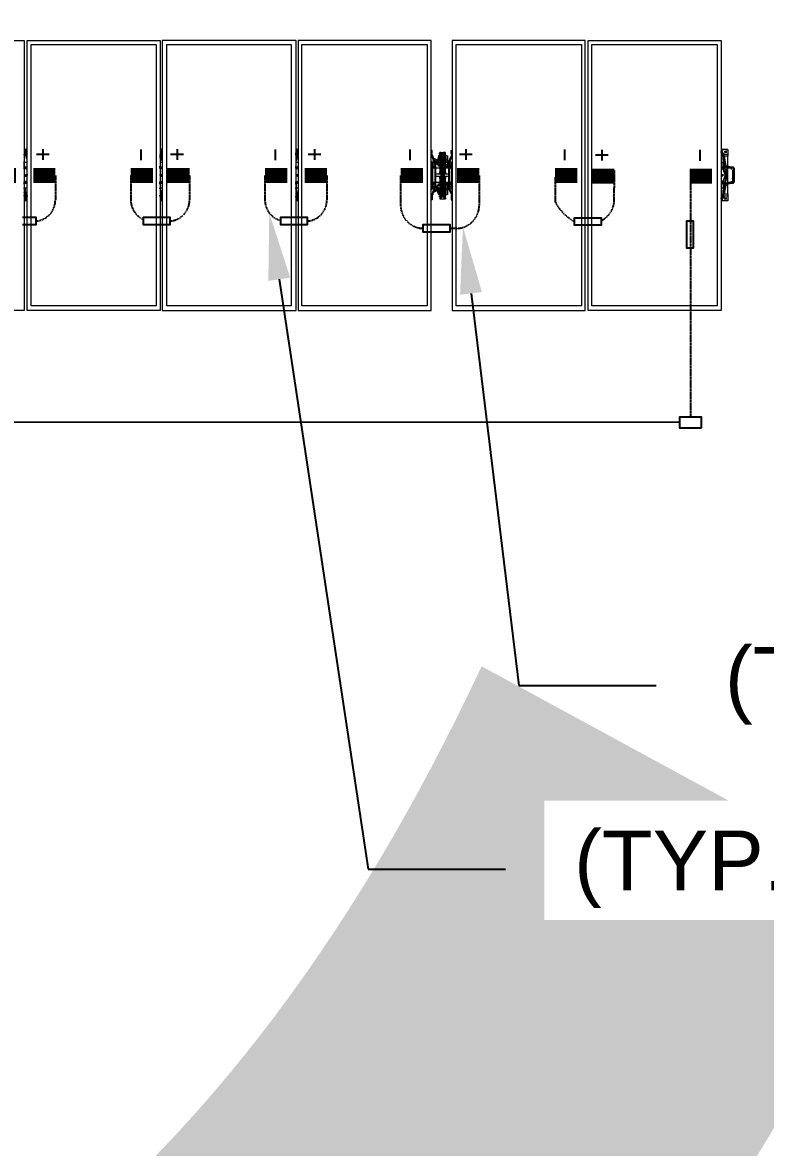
# Model space of a CAD drawing. Header units: feet. Extents: x -327 to 55127, y -2634 to 4121.
# Drawn here: x 2450.3 to 2699.6, y 2257.4 to 2634.7 of the extents above; entities that cross this region are included whole.
import ezdxf
from ezdxf import colors
from ezdxf.entities.mleader import LeaderData, LeaderLine
from ezdxf.enums import TextEntityAlignment as Align
from ezdxf.lldxf.tags import DXFTag
from ezdxf.math import Vec2, Vec3

# ---------------------------------------------------------------- set-up
doc = ezdxf.new("R2018")
doc.units = ezdxf.units.FT
doc.header["$MEASUREMENT"] = 0
doc.linetypes.add('HIDDEN', pattern=[0.375, 0.25, -0.125])
for name, color, linetype in [('E-DC HARNESS-NEG', 170, 'DC HARNESS CABLE'), ('E-HARN-COMP', 8, 'Continuous'), ('E-TRNK-CABL-NEG', 6, 'HIDDEN'), ('E-TRUNK-CABLE-POS', 6, 'HIDDEN'), ('G-ANNO-TEXT', 1, 'Continuous'), ('Polarity-Text', 7, 'Continuous')]:
    doc.layers.add(name, color=color, linetype=linetype)
doc.styles.add('NEI-A', font='arial.ttf')
doc.styles.get("Standard").update_dxf_attribs({"font": 'arial.ttf'})
tags = doc.linetypes.add('DC HARNESS CABLE', pattern='A,0.5,-0.2,["DH",Standard,S=0.1,R=0,X=-0.1,Y=-0.05],-0.2', length=0.9).pattern_tags.tags
tags[6] = DXFTag(74, 10)

# ---------------------------------------------------------------- blocks, each defined once
blk = doc.blocks.new('A$Cc93f9aa1')
at = {"lineweight": 5}
for points in [[(0.0233, 0.4666), (0.2533, 0.4666), (0.2533, 0), (0.0233, 0)], [(0.4883, 0.4666), (0.2583, 0.4666), (0.2583, 0), (0.4883, 0)], [(0.525, 0.4666), (0.525, 0), (0.755, 0), (0.755, 0.4666)], [(0.7583, 0), (0.99, 0), (0.99, 0.4666), (0.7583, 0.4666)], [(1.2233, 0), (0.9933, 0), (0.9933, 0.4666), (1.2233, 0.4666)], [(1.4583, 0), (1.2283, 0), (1.2283, 0.4666), (1.4583, 0.4666)], [(0.2467, 0.4583), (0.2467, 0.0067), (0.03, 0.0067), (0.03, 0.4583)], [(0.4816, 0.4583), (0.4816, 0.0067), (0.265, 0.0067), (0.265, 0.4583)], [(0.5316, 0.4583), (0.7483, 0.4583), (0.7483, 0.0067), (0.5316, 0.0067)], [(0.7666, 0.0067), (0.7666, 0.4583), (0.9816, 0.4583), (0.9816, 0.0067)], [(1, 0.0067), (1, 0.4583), (1.2166, 0.4583), (1.2166, 0.0067)], [(0.9916, 0.275), (0.9916, 0.2733)], [(0.5033, 0.2617), (0.5016, 0.2617)], [(0.51, 0.2617), (0.5083, 0.2617)], [(0.5116, 0.2667), (0.51, 0.2667), (0.51, 0.2583), (0.5116, 0.2583)], [(0.02, 0.2433), (0.0183, 0.2433), (0.0183, 0.245), (0.02, 0.245)], [(0.49, 0.235), (0.4883, 0.235)], [(0.4916, 0.2483), (0.49, 0.2467), (0.4916, 0.245), (0.4933, 0.2467)], [(0.4916, 0.2483), (0.49, 0.2483), (0.49, 0.2467), (0.49, 0.245), (0.4916, 0.245), (0.4933, 0.245), (0.4933, 0.2467), (0.4933, 0.2483)], [(0.4933, 0.2467), (0.4916, 0.2467)], [(0.4983, 0.2483), (0.4966, 0.25), (0.4983, 0.2483), (0.5, 0.2483)], [(0.5016, 0.2367), (0.5, 0.2367)], [(0.5033, 0.2183), (0.5033, 0.2467), (0.5016, 0.2467), (0.5016, 0.2183)], [(0.5066, 0.2467), (0.5066, 0.2183), (0.5083, 0.2183), (0.5083, 0.2467)], [(0.5116, 0.235), (0.51, 0.235), (0.51, 0.2383), (0.51, 0.2367), (0.5083, 0.2367), (0.51, 0.2367), (0.51, 0.235)], [(0.52, 0.245), (0.5216, 0.245), (0.5216, 0.2467), (0.5216, 0.2483), (0.52, 0.2483), (0.5183, 0.2483), (0.5183, 0.2467), (0.5183, 0.245)], [(0.52, 0.2483), (0.5183, 0.2467), (0.52, 0.245), (0.5216, 0.2467)], [(0.5216, 0.2467), (0.52, 0.2467)], [(0.5216, 0.2467), (0.52, 0.2467)], [(0.525, 0.245), (0.5233, 0.245)], [(0.525, 0.235), (0.5233, 0.235)], [(0.7566, 0.235), (0.7566, 0.2333), (0.7583, 0.2333), (0.7583, 0.2317), (0.7566, 0.2317), (0.755, 0.2317), (0.755, 0.2333)], [(0.99, 0.235), (0.9916, 0.235), (0.9916, 0.2333), (0.9933, 0.2333), (0.9933, 0.2317), (0.9916, 0.2317), (0.99, 0.2317), (0.99, 0.2333)], [(1.225, 0.235), (1.2266, 0.235), (1.2266, 0.2317), (1.2233, 0.2317), (1.2233, 0.2333), (1.225, 0.2333)], [(0.01, 0.22), (0.0117, 0.22), (0.0083, 0.22)], [(0.0133, 0.23), (0.015, 0.23), (0.0167, 0.22), (0.015, 0.22)], [(0.49, 0.23), (0.4883, 0.23)], [(0.4916, 0.22), (0.49, 0.2183), (0.4916, 0.2167), (0.4933, 0.2183)], [(0.4916, 0.22), (0.49, 0.22), (0.49, 0.2183), (0.49, 0.2167), (0.4916, 0.2167), (0.4933, 0.2167), (0.4933, 0.2183), (0.4933, 0.22)], [(0.4933, 0.2183), (0.4916, 0.2183)], [(0.4933, 0.2183), (0.4916, 0.2183)], [(0.5, 0.2267), (0.5, 0.23)], [(0.5033, 0.1967), (0.505, 0.1967), (0.505, 0.1983), (0.505, 0.2183), (0.5033, 0.2183)], [(0.5116, 0.2167), (0.51, 0.2167)], [(0.52, 0.22), (0.5183, 0.2183), (0.52, 0.2167), (0.5216, 0.2183)], [(0.5216, 0.2183), (0.52, 0.2183)], [(0.5216, 0.2183), (0.52, 0.2183)], [(0.5233, 0.23), (0.525, 0.23)], [(0.5233, 0.22), (0.525, 0.22)], [(0.5033, 0.2033), (0.5016, 0.2033)], [(0.505, 0.195), (0.5033, 0.195)], [(0.5083, 0.1967), (0.5066, 0.1967)], [(0.5083, 0.195), (0.5066, 0.195)], [(0.51, 0.2033), (0.5083, 0.2033)], [(0.5233, 0.2), (0.5216, 0.2), (0.5216, 0.2017), (0.5216, 0.2)]]:
    blk.add_lwpolyline(points, close=True, dxfattribs=at)
for points in [[(0.0217, 0.27), (0.0217, 0.2733), (0.02, 0.27), (0.02, 0.2717), (0.0183, 0.2717), (0.0183, 0.2683), (0.0117, 0.2683), (0.0117, 0.2767), (0.0133, 0.2767)], [(0.0117, 0.2767), (0.0233, 0.2767)], [(0.0183, 0.2733), (0.0167, 0.2733), (0.0133, 0.2733), (0.015, 0.2733)], [(0.0233, 0.2467), (0.02, 0.2467), (0.02, 0.255), (0.0217, 0.2733), (0.0233, 0.2733), (0.0233, 0.2717)], [(0.0217, 0.2733), (0.0217, 0.275), (0.0217, 0.2733)], [(0.4966, 0.255), (0.495, 0.255), (0.4933, 0.2533), (0.4933, 0.2517), (0.49, 0.2517), (0.49, 0.255), (0.4933, 0.255), (0.4883, 0.265), (0.49, 0.265), (0.4883, 0.2667), (0.49, 0.2667), (0.49, 0.27), (0.49, 0.275), (0.4883, 0.275)], [(0.5, 0.2717), (0.5, 0.2733), (0.5, 0.27), (0.5016, 0.27), (0.5033, 0.27), (0.5033, 0.2683), (0.505, 0.2683), (0.505, 0.2667)], [(0.5083, 0.2733), (0.5066, 0.2733), (0.5016, 0.2733), (0.5, 0.2733), (0.5016, 0.2733)], [(0.5033, 0.2667), (0.505, 0.2667), (0.505, 0.2467), (0.5066, 0.2467), (0.5066, 0.2683), (0.5083, 0.2683), (0.5083, 0.27), (0.51, 0.27), (0.51, 0.2733), (0.5083, 0.2733), (0.5083, 0.2717)], [(0.5216, 0.2633), (0.5216, 0.2667), (0.5233, 0.2667), (0.5233, 0.27), (0.5233, 0.275), (0.525, 0.275)], [(0.755, 0.2767), (0.7583, 0.2767)], [(0.7566, 0.27), (0.7566, 0.2733), (0.7566, 0.275), (0.7566, 0.2733), (0.7566, 0.2717), (0.7583, 0.2717), (0.7583, 0.27), (0.7583, 0.2683)], [(0.7566, 0.275), (0.7583, 0.275)], [(0.76, 0.255), (0.7583, 0.255), (0.7583, 0.2633), (0.7566, 0.2733)], [(0.99, 0.2767), (0.9933, 0.2767)], [(0.99, 0.2733), (0.99, 0.27)], [(0.995, 0.255), (0.9933, 0.255), (0.9933, 0.2567), (0.9916, 0.2633), (0.9916, 0.2733), (0.9916, 0.27), (0.9933, 0.2683)], [(1.2233, 0.2767), (1.2283, 0.2767)], [(1.225, 0.27), (1.225, 0.2733), (1.225, 0.275), (1.225, 0.2733), (1.2266, 0.2733), (1.2266, 0.27), (1.2283, 0.2683)], [(1.225, 0.275), (1.2266, 0.275)], [(1.2299, 0.255), (1.2283, 0.255), (1.2266, 0.2567), (1.2266, 0.2633), (1.225, 0.2733)], [(0.0117, 0.25), (0.0117, 0.2467), (0.015, 0.2467), (0.015, 0.245), (0.0167, 0.245), (0.0183, 0.245), (0.0183, 0.2533), (0.0167, 0.25), (0.02, 0.2667), (0.02, 0.265), (0.0183, 0.265), (0.0117, 0.265), (0.0117, 0.2683)], [(0.0117, 0.265), (0.0117, 0.25), (0.015, 0.25), (0.015, 0.2467), (0.0167, 0.2467)], [(0.0167, 0.2717), (0.0133, 0.2717)], [(0.015, 0.2317), (0.015, 0.235), (0.0167, 0.245), (0.0167, 0.2467), (0.0167, 0.25), (0.015, 0.25), (0.0183, 0.265)], [(0.02, 0.255), (0.0183, 0.255), (0.0183, 0.2533), (0.02, 0.27), (0.02, 0.2683), (0.02, 0.265)], [(0.02, 0.2683), (0.0183, 0.2683)], [(0.0217, 0.2683), (0.0217, 0.2667)], [(0.4866, 0.255), (0.4866, 0.255)], [(0.4883, 0.255), (0.4883, 0.2567)], [(0.49, 0.255), (0.4883, 0.255), (0.4883, 0.2533), (0.4883, 0.255), (0.4883, 0.2533), (0.4883, 0.2517), (0.49, 0.2517), (0.49, 0.25), (0.4883, 0.25), (0.4883, 0.215), (0.49, 0.215), (0.49, 0.2133), (0.4933, 0.2133), (0.4933, 0.2117), (0.4933, 0.21), (0.495, 0.21), (0.49, 0.2), (0.4883, 0.2), (0.49, 0.2017)], [(0.49, 0.27), (0.49, 0.27)], [(0.49, 0.2667), (0.49, 0.2667)], [(0.49, 0.265), (0.495, 0.255), (0.4933, 0.255), (0.4933, 0.2533)], [(0.4933, 0.215), (0.495, 0.215), (0.495, 0.2517), (0.4933, 0.2517), (0.495, 0.2517), (0.495, 0.255)], [(0.4966, 0.2517), (0.4966, 0.25), (0.4966, 0.2617), (0.4966, 0.2667), (0.4966, 0.2583), (0.5, 0.2583), (0.5, 0.2667), (0.4983, 0.2667)], [(0.4966, 0.26), (0.4966, 0.25)], [(0.4966, 0.26), (0.4966, 0.26)], [(0.4966, 0.2583), (0.4966, 0.2567), (0.4966, 0.255), (0.5, 0.255), (0.5, 0.2583)], [(0.4966, 0.2567), (0.4966, 0.2517), (0.4966, 0.25), (0.5, 0.25), (0.5, 0.255)], [(0.4983, 0.2667), (0.4983, 0.2667)], [(0.5033, 0.2717), (0.5016, 0.2717), (0.5, 0.2717), (0.5016, 0.2717), (0.5033, 0.27), (0.505, 0.27), (0.5033, 0.27), (0.505, 0.27), (0.5066, 0.27), (0.5083, 0.27), (0.5066, 0.27), (0.5083, 0.2717), (0.51, 0.2717), (0.5083, 0.2717), (0.5066, 0.2717)], [(0.5, 0.27), (0.5, 0.2617), (0.5, 0.2383), (0.5016, 0.2383)], [(0.5016, 0.27), (0.5, 0.27), (0.5016, 0.27), (0.5033, 0.27), (0.5016, 0.27), (0.5016, 0.2683), (0.5033, 0.2683), (0.505, 0.2683), (0.5066, 0.2683), (0.5083, 0.2683), (0.51, 0.2683)], [(0.5, 0.2667), (0.5016, 0.2667)], [(0.5016, 0.27), (0.5016, 0.27)], [(0.5016, 0.2467), (0.5016, 0.2683), (0.5033, 0.2683), (0.5033, 0.2467), (0.505, 0.2467), (0.505, 0.2183), (0.5066, 0.2183), (0.5066, 0.1967), (0.5083, 0.1967), (0.5083, 0.2183)], [(0.505, 0.27), (0.5066, 0.27), (0.5066, 0.2683), (0.5083, 0.2683), (0.5083, 0.2467)], [(0.5066, 0.27), (0.5083, 0.27), (0.51, 0.27), (0.5083, 0.27), (0.51, 0.27), (0.5116, 0.27)], [(0.5066, 0.2667), (0.5083, 0.2667)], [(0.5083, 0.2383), (0.51, 0.2383), (0.51, 0.2617), (0.51, 0.27)], [(0.51, 0.2667), (0.5116, 0.2667), (0.5133, 0.2617), (0.5133, 0.25), (0.5133, 0.2517)], [(0.51, 0.2483), (0.5116, 0.25), (0.5116, 0.2483), (0.5133, 0.25), (0.5133, 0.26)], [(0.51, 0.2583), (0.51, 0.255), (0.5116, 0.255), (0.5116, 0.2567), (0.5133, 0.2517), (0.5116, 0.25), (0.51, 0.25), (0.51, 0.255)], [(0.5116, 0.2667), (0.5116, 0.2667)], [(0.52, 0.2617), (0.5133, 0.2583), (0.5133, 0.2567)], [(0.5133, 0.26), (0.5133, 0.26)], [(0.5183, 0.2583), (0.5133, 0.2533)], [(0.5183, 0.2133), (0.5216, 0.2133), (0.5216, 0.2117), (0.5233, 0.21), (0.5233, 0.2117), (0.525, 0.2117), (0.5233, 0.2117), (0.5233, 0.2133), (0.5216, 0.2133), (0.5216, 0.215), (0.5233, 0.215), (0.5233, 0.25), (0.5216, 0.25), (0.5216, 0.2517), (0.5216, 0.2533), (0.5233, 0.255), (0.5233, 0.2533), (0.525, 0.255), (0.5233, 0.2533), (0.5233, 0.2517), (0.5183, 0.2517), (0.5183, 0.2533), (0.5166, 0.2533), (0.515, 0.2517), (0.5133, 0.2517), (0.5183, 0.255), (0.5166, 0.2533), (0.5166, 0.2517), (0.5183, 0.2517), (0.5166, 0.2517), (0.5166, 0.215), (0.5183, 0.215)], [(0.5216, 0.265), (0.5183, 0.255), (0.52, 0.255), (0.5183, 0.2533), (0.5183, 0.255), (0.52, 0.255)], [(0.5233, 0.2567), (0.5233, 0.255), (0.52, 0.255), (0.5233, 0.265), (0.5216, 0.265), (0.5216, 0.2633), (0.5216, 0.265), (0.5233, 0.265), (0.525, 0.2667)], [(0.5233, 0.27), (0.5233, 0.27)], [(0.5233, 0.2667), (0.5233, 0.2667)], [(0.76, 0.2467), (0.7583, 0.2467), (0.7583, 0.255)], [(0.995, 0.2467), (0.9933, 0.2467), (0.9933, 0.255)], [(1.2299, 0.2467), (1.2283, 0.2467), (1.2283, 0.255)], [(0, 0.245), (0, 0.22)], [(0.0017, 0.2467), (0.005, 0.2467), (0.01, 0.2467), (0.0083, 0.2467), (0.01, 0.2467)], [(0.0017, 0.245), (0.0033, 0.245)], [(0.0033, 0.2383), (0.0033, 0.2433), (0.0033, 0.2233), (0.0033, 0.2283), (0.0033, 0.2267)], [(0.005, 0.2383), (0.0033, 0.2383), (0.0033, 0.2283)], [(0.0033, 0.2367), (0.0033, 0.2383), (0.0033, 0.2367)], [(0.0067, 0.2433), (0.005, 0.2433), (0.005, 0.245), (0.0067, 0.245), (0.0067, 0.2467), (0.0083, 0.2467), (0.01, 0.2467), (0.0117, 0.2467), (0.0083, 0.2467), (0.0083, 0.245), (0.0067, 0.245), (0.005, 0.245), (0.005, 0.2433)], [(0.005, 0.245), (0.0067, 0.245)], [(0.0133, 0.2467), (0.0117, 0.2467), (0.01, 0.2467), (0.01, 0.245), (0.0083, 0.245), (0.0067, 0.245), (0.0083, 0.245), (0.0117, 0.245), (0.01, 0.245)], [(0.0083, 0.2467), (0.0083, 0.245)], [(0.0117, 0.2467), (0.0117, 0.245), (0.0117, 0.2183)], [(0.0133, 0.245), (0.0117, 0.245), (0.0117, 0.2417), (0.0117, 0.2233), (0.0117, 0.22), (0.0133, 0.22)], [(0.015, 0.245), (0.0133, 0.235), (0.0133, 0.2317)], [(0.0233, 0.2433), (0.02, 0.2433), (0.0217, 0.2433), (0.02, 0.2433), (0.0167, 0.235), (0.015, 0.235), (0.0133, 0.235)], [(0.0183, 0.25), (0.0167, 0.25), (0.015, 0.25)], [(0.015, 0.235), (0.0167, 0.235), (0.02, 0.2433), (0.02, 0.245), (0.02, 0.2433)], [(0.02, 0.2233), (0.0167, 0.2317), (0.0167, 0.235), (0.015, 0.2333), (0.015, 0.2317), (0.0167, 0.23), (0.015, 0.23), (0.0167, 0.23), (0.02, 0.2217), (0.0217, 0.2217), (0.02, 0.2217), (0.02, 0.22), (0.0183, 0.2217)], [(0.0183, 0.2433), (0.02, 0.245), (0.0183, 0.245), (0.02, 0.245), (0.02, 0.2467)], [(0.0233, 0.245), (0.02, 0.245), (0.0217, 0.245)], [(0.0233, 0.2317), (0.02, 0.2317), (0.02, 0.2333), (0.0217, 0.2333), (0.0217, 0.235), (0.0233, 0.2333)], [(0.4883, 0.25), (0.4883, 0.2517)], [(0.4883, 0.245), (0.49, 0.245)], [(0.495, 0.245), (0.5, 0.245), (0.4983, 0.2467), (0.495, 0.2467), (0.4933, 0.2467), (0.4916, 0.2467), (0.4933, 0.2467), (0.4916, 0.2467), (0.4933, 0.2467), (0.4916, 0.2467), (0.4933, 0.2467), (0.4916, 0.2467), (0.4916, 0.245), (0.4933, 0.245), (0.4933, 0.2483), (0.4916, 0.2483), (0.4916, 0.2467)], [(0.4933, 0.2517), (0.4933, 0.2517)], [(0.495, 0.2517), (0.495, 0.2517)], [(0.5, 0.2483), (0.4983, 0.2483), (0.4966, 0.25), (0.4983, 0.25), (0.4983, 0.2483), (0.5, 0.2483), (0.495, 0.2483)], [(0.5016, 0.23), (0.5, 0.23), (0.5016, 0.23), (0.5, 0.23), (0.5016, 0.23), (0.495, 0.23), (0.495, 0.235), (0.5016, 0.235), (0.5, 0.235), (0.5, 0.2367), (0.5, 0.2383), (0.5, 0.235)], [(0.495, 0.235), (0.4966, 0.235)], [(0.5083, 0.235), (0.5166, 0.235), (0.5166, 0.23), (0.5083, 0.23), (0.51, 0.23), (0.5116, 0.23), (0.51, 0.23)], [(0.515, 0.25), (0.5133, 0.25), (0.5116, 0.2483), (0.5133, 0.2483), (0.5116, 0.2483), (0.51, 0.2483), (0.5116, 0.2483), (0.51, 0.2483), (0.51, 0.2467)], [(0.51, 0.245), (0.5166, 0.245)], [(0.5216, 0.245), (0.52, 0.245), (0.5216, 0.2467), (0.5216, 0.2483), (0.5183, 0.2483), (0.5183, 0.2467), (0.52, 0.245)], [(0.5183, 0.2467), (0.52, 0.2467)], [(0.52, 0.2483), (0.5216, 0.2483)], [(0.52, 0.2467), (0.5216, 0.2467)], [(0.52, 0.2467), (0.5216, 0.2467)], [(0.52, 0.2467), (0.5216, 0.2467)], [(0.52, 0.2467), (0.5216, 0.2467)], [(0.52, 0.2467), (0.5216, 0.2467)], [(0.5233, 0.2517), (0.5233, 0.25)], [(0.525, 0.2467), (0.5233, 0.2467)], [(0.755, 0.2467), (0.7583, 0.2467)], [(0.755, 0.245), (0.7583, 0.245), (0.76, 0.245)], [(0.7583, 0.245), (0.7583, 0.2433), (0.755, 0.2433)], [(0.99, 0.2467), (0.9933, 0.2467)], [(0.99, 0.245), (0.9933, 0.245), (0.995, 0.245)], [(0.9933, 0.245), (0.9933, 0.2433), (0.99, 0.2433)], [(1.2233, 0.2467), (1.2283, 0.2467)], [(1.2233, 0.245), (1.2283, 0.245), (1.2299, 0.245)], [(1.2233, 0.2433), (1.2266, 0.2433), (1.2283, 0.2433), (1.2283, 0.245)], [(0.0067, 0.2217), (0.005, 0.2217), (0.005, 0.22), (0.0067, 0.22), (0.0083, 0.2183), (0.0117, 0.2183), (0.01, 0.2183), (0.005, 0.2183), (0.0017, 0.2183)], [(0.0017, 0.22), (0.0033, 0.22)], [(0.005, 0.2217), (0.005, 0.22), (0.0067, 0.22), (0.0083, 0.22), (0.0083, 0.2183), (0.0083, 0.22), (0.01, 0.22), (0.0083, 0.22), (0.0067, 0.22), (0.005, 0.22)], [(0.0133, 0.2183), (0.0117, 0.2183), (0.01, 0.22), (0.0083, 0.22)], [(0.0117, 0.1967), (0.0117, 0.2), (0.0183, 0.2), (0.02, 0.2), (0.0167, 0.215), (0.0167, 0.2167), (0.015, 0.2167), (0.0167, 0.2167), (0.0167, 0.215), (0.0167, 0.22), (0.0167, 0.2183), (0.015, 0.2183), (0.015, 0.22)], [(0.0117, 0.2167), (0.0117, 0.2183), (0.015, 0.2183), (0.015, 0.2167)], [(0.0183, 0.2), (0.015, 0.2167), (0.0117, 0.2167), (0.0117, 0.2)], [(0.0217, 0.1917), (0.02, 0.21), (0.02, 0.2117), (0.0183, 0.2117), (0.0183, 0.22), (0.0167, 0.22), (0.0183, 0.22), (0.0183, 0.2217), (0.02, 0.2217), (0.0233, 0.2217)], [(0.02, 0.1967), (0.02, 0.195), (0.0183, 0.2117), (0.0167, 0.215), (0.0183, 0.215)], [(0.0233, 0.22), (0.02, 0.22), (0.0217, 0.22), (0.02, 0.22), (0.02, 0.2217), (0.02, 0.22), (0.0183, 0.22), (0.02, 0.22), (0.02, 0.2183), (0.02, 0.21)], [(0.02, 0.22), (0.0183, 0.22)], [(0.0233, 0.2183), (0.02, 0.2183)], [(0.4883, 0.22), (0.49, 0.22)], [(0.4883, 0.2133), (0.4883, 0.215)], [(0.4933, 0.22), (0.4916, 0.22)], [(0.4916, 0.2183), (0.4916, 0.22)], [(0.4916, 0.2183), (0.4933, 0.2183)], [(0.4916, 0.2183), (0.4933, 0.2183)], [(0.4916, 0.2183), (0.4933, 0.2183)], [(0.4916, 0.2183), (0.4933, 0.2183)], [(0.4916, 0.2183), (0.4916, 0.2167), (0.4933, 0.2167)], [(0.4916, 0.2183), (0.4933, 0.2183)], [(0.4933, 0.2183), (0.4933, 0.22)], [(0.4933, 0.2183), (0.4933, 0.2167)], [(0.4933, 0.215), (0.4933, 0.215)], [(0.495, 0.2183), (0.4983, 0.2183), (0.5, 0.22), (0.495, 0.22)], [(0.5, 0.2167), (0.4983, 0.2167), (0.4966, 0.215), (0.4983, 0.2167), (0.4983, 0.215), (0.4966, 0.215), (0.4983, 0.2167), (0.5, 0.2167), (0.4983, 0.2167), (0.5, 0.2167), (0.495, 0.2167)], [(0.495, 0.215), (0.495, 0.215)], [(0.4966, 0.2133), (0.4966, 0.215), (0.4966, 0.1983), (0.4966, 0.2067), (0.5, 0.2067), (0.5, 0.21)], [(0.4966, 0.2083), (0.4966, 0.215), (0.5, 0.215), (0.5, 0.2117), (0.5, 0.21), (0.4966, 0.21), (0.4966, 0.2083), (0.4966, 0.2067)], [(0.4966, 0.205), (0.4966, 0.215)], [(0.5016, 0.2267), (0.5, 0.2267), (0.5, 0.2033), (0.5, 0.195)], [(0.5066, 0.195), (0.5066, 0.1967), (0.505, 0.1967), (0.5033, 0.1967), (0.5016, 0.1967), (0.5016, 0.2183)], [(0.5083, 0.23), (0.51, 0.23), (0.51, 0.2267), (0.51, 0.23), (0.5116, 0.23)], [(0.5083, 0.2267), (0.51, 0.2267)], [(0.51, 0.2033), (0.51, 0.2267)], [(0.5166, 0.22), (0.51, 0.22)], [(0.5133, 0.2133), (0.5133, 0.215), (0.51, 0.215), (0.51, 0.2117), (0.51, 0.21), (0.5116, 0.21), (0.5116, 0.2083), (0.5133, 0.2133), (0.5133, 0.215), (0.5133, 0.205), (0.5133, 0.215), (0.5116, 0.2167), (0.5133, 0.2167), (0.5116, 0.2167), (0.51, 0.2167), (0.51, 0.2183)], [(0.5116, 0.2167), (0.5133, 0.215), (0.5116, 0.2167), (0.5116, 0.215)], [(0.5166, 0.215), (0.5166, 0.215)], [(0.52, 0.22), (0.5183, 0.22), (0.5183, 0.2183), (0.52, 0.2167), (0.5183, 0.2167), (0.5183, 0.2183), (0.5183, 0.22), (0.52, 0.22), (0.5216, 0.22), (0.5216, 0.2183), (0.5216, 0.2167), (0.52, 0.2167), (0.5216, 0.2183), (0.5216, 0.22), (0.52, 0.22), (0.5216, 0.22)], [(0.5183, 0.215), (0.5183, 0.215)], [(0.52, 0.2183), (0.5216, 0.2183)], [(0.52, 0.2183), (0.5216, 0.2183)], [(0.52, 0.2183), (0.5216, 0.2183)], [(0.52, 0.2183), (0.5216, 0.2183)], [(0.52, 0.2183), (0.5216, 0.2183)], [(0.5233, 0.2183), (0.525, 0.2183)], [(0.5233, 0.215), (0.5233, 0.2133)], [(0.755, 0.2217), (0.7583, 0.2217), (0.7583, 0.22)], [(0.755, 0.22), (0.7583, 0.22), (0.76, 0.22)], [(0.7583, 0.2183), (0.755, 0.2183)], [(0.76, 0.2183), (0.7583, 0.2183), (0.7583, 0.21), (0.7566, 0.2), (0.7566, 0.1917), (0.7583, 0.1917)], [(0.99, 0.2217), (0.9933, 0.2217), (0.9933, 0.22)], [(0.99, 0.22), (0.9933, 0.22), (0.995, 0.22)], [(0.9933, 0.2183), (0.99, 0.2183)], [(0.9916, 0.1917), (0.9916, 0.2), (0.9933, 0.21), (0.9933, 0.2183), (0.995, 0.2183)], [(1.2233, 0.2217), (1.2266, 0.2217), (1.2283, 0.2217), (1.2283, 0.22)], [(1.2233, 0.22), (1.2283, 0.22), (1.2299, 0.22)], [(1.2283, 0.2183), (1.2233, 0.2183)], [(1.2299, 0.2183), (1.2283, 0.2183), (1.2283, 0.21), (1.2266, 0.2), (1.225, 0.1933), (1.225, 0.1917), (1.2266, 0.1917)], [(0.0133, 0.1883), (0.0117, 0.1883), (0.0117, 0.1967), (0.0183, 0.1967), (0.0183, 0.195), (0.02, 0.195), (0.0217, 0.1917), (0.0217, 0.19)], [(0.02, 0.2), (0.02, 0.1967), (0.0183, 0.1967)], [(0.0217, 0.1983), (0.0217, 0.1967)], [(0.0217, 0.195), (0.0217, 0.1917), (0.0233, 0.1917)], [(0.4866, 0.21), (0.4866, 0.21)], [(0.4883, 0.21), (0.4883, 0.2117), (0.4883, 0.2133), (0.49, 0.2133), (0.49, 0.21), (0.4933, 0.21), (0.4883, 0.2)], [(0.49, 0.21), (0.49, 0.2117), (0.4883, 0.2117)], [(0.49, 0.1967), (0.49, 0.1983), (0.4883, 0.1983)], [(0.49, 0.195), (0.49, 0.19), (0.4883, 0.19)], [(0.49, 0.1983), (0.49, 0.1983)], [(0.4933, 0.2117), (0.495, 0.2117), (0.495, 0.21), (0.495, 0.2133), (0.4933, 0.2133)], [(0.495, 0.21), (0.4966, 0.21)], [(0.4966, 0.205), (0.4966, 0.205)], [(0.4983, 0.1983), (0.5, 0.1983), (0.5, 0.2067)], [(0.5, 0.1983), (0.5016, 0.1983)], [(0.5083, 0.1933), (0.51, 0.1933), (0.5083, 0.1933), (0.5033, 0.1933), (0.5, 0.1933), (0.5016, 0.1933), (0.5016, 0.195), (0.5016, 0.1967), (0.5, 0.195), (0.5016, 0.195)], [(0.5016, 0.1967), (0.5016, 0.195), (0.5, 0.195), (0.5, 0.1933)], [(0.505, 0.1933), (0.5033, 0.1933), (0.5016, 0.1933), (0.5033, 0.195), (0.505, 0.195), (0.5033, 0.195), (0.5033, 0.1967)], [(0.5016, 0.195), (0.5033, 0.195), (0.5016, 0.195)], [(0.5033, 0.1983), (0.505, 0.1983)], [(0.5066, 0.1983), (0.5083, 0.1983)], [(0.5083, 0.1967), (0.51, 0.195), (0.51, 0.1933), (0.5083, 0.1933), (0.5066, 0.195), (0.5083, 0.195), (0.5083, 0.1967), (0.5083, 0.195), (0.51, 0.195), (0.5083, 0.195), (0.5083, 0.1933), (0.51, 0.1933)], [(0.5066, 0.195), (0.5083, 0.195), (0.5066, 0.195)], [(0.51, 0.21), (0.51, 0.2067), (0.5116, 0.2067), (0.5116, 0.1983), (0.51, 0.1983), (0.51, 0.2067)], [(0.51, 0.1983), (0.5116, 0.1983), (0.5133, 0.205)], [(0.51, 0.2033), (0.51, 0.195)], [(0.51, 0.195), (0.5116, 0.195)], [(0.52, 0.21), (0.5183, 0.2117), (0.5166, 0.2117), (0.515, 0.2133), (0.5133, 0.2133), (0.5183, 0.21), (0.5183, 0.2117), (0.5183, 0.2133), (0.5166, 0.2133), (0.5166, 0.2117), (0.5183, 0.21), (0.52, 0.21), (0.5183, 0.21), (0.5216, 0.2)], [(0.5183, 0.2067), (0.5133, 0.2117)], [(0.52, 0.2033), (0.5133, 0.2067), (0.5133, 0.2083)], [(0.5133, 0.205), (0.5133, 0.205)], [(0.5233, 0.2117), (0.5233, 0.21), (0.52, 0.21), (0.5233, 0.2)], [(0.5216, 0.2017), (0.5216, 0.1983), (0.5233, 0.1983), (0.5233, 0.1967)], [(0.525, 0.2), (0.5233, 0.2017)], [(0.5233, 0.1983), (0.525, 0.1983)], [(0.5233, 0.1983), (0.5233, 0.1983)], [(0.5233, 0.195), (0.5233, 0.19), (0.525, 0.19)], [(0.5233, 0.195), (0.5233, 0.195)], [(0.525, 0.21), (0.525, 0.21)], [(0.7583, 0.1967), (0.7583, 0.195), (0.7583, 0.1933), (0.7566, 0.1933), (0.7566, 0.19), (0.7583, 0.19)], [(0.7566, 0.195), (0.7566, 0.1917), (0.7566, 0.19)], [(0.99, 0.195), (0.99, 0.1917)], [(0.9933, 0.1967), (0.9916, 0.195), (0.9916, 0.19), (0.9916, 0.1917), (0.9933, 0.1917)], [(1.2283, 0.1967), (1.2266, 0.195), (1.2266, 0.1917), (1.225, 0.1917), (1.225, 0.19), (1.225, 0.1917), (1.225, 0.195)], [(0.0233, 0.1883), (0.0117, 0.1883)], [(0.0133, 0.1933), (0.0167, 0.1933)], [(0.0183, 0.1917), (0.0167, 0.1917), (0.0133, 0.1917), (0.015, 0.1917)], [(0.0233, 0.1933), (0.0233, 0.1917), (0.0217, 0.1917), (0.0217, 0.19), (0.0233, 0.19)], [(0.5, 0.1933), (0.5016, 0.1933), (0.5, 0.1933)], [(0.755, 0.1883), (0.7583, 0.1883)], [(0.99, 0.1883), (0.9933, 0.1883)], [(0.9916, 0.19), (0.9933, 0.19)], [(1.2233, 0.1883), (1.2283, 0.1883)]]:
    blk.add_lwpolyline(points, dxfattribs=at)
at = {"color": 8, "lineweight": 5, "true_color": 0x808080}
for points in [[(0.0117, 0.2767), (0.0233, 0.2767)], [(0.0233, 0.275), (0.0217, 0.275)], [(0.0233, 0.265), (0.0217, 0.2733)], [(0.5016, 0.2717), (0.5016, 0.2733)], [(0.5083, 0.2733), (0.5083, 0.2717)], [(0.755, 0.2767), (0.7583, 0.2767)], [(0.7566, 0.2733), (0.755, 0.2583)], [(0.7583, 0.2733), (0.7583, 0.275), (0.7566, 0.275)], [(0.7566, 0.2733), (0.7566, 0.2733)], [(0.99, 0.2767), (0.9933, 0.2767)], [(0.99, 0.2733), (0.99, 0.2733)], [(0.9916, 0.2733), (0.99, 0.2583)], [(0.9933, 0.2733), (0.9916, 0.275)], [(1.2233, 0.2767), (1.2283, 0.2767)], [(1.225, 0.2733), (1.2233, 0.2583)], [(1.2283, 0.2733), (1.2266, 0.2733), (1.2266, 0.275), (1.225, 0.275)], [(1.225, 0.2733), (1.225, 0.2733)], [(0.02, 0.255), (0.0233, 0.255)], [(0.4883, 0.2667), (0.49, 0.2667)], [(0.4883, 0.2567), (0.49, 0.2567)], [(0.4883, 0.2567), (0.4883, 0.2567)], [(0.5, 0.27), (0.5, 0.2617)], [(0.5016, 0.2617), (0.5016, 0.2383), (0.5016, 0.235), (0.5, 0.235)], [(0.5, 0.2583), (0.5016, 0.2583)], [(0.5, 0.255), (0.5016, 0.255)], [(0.5016, 0.2717), (0.5016, 0.2717)], [(0.5016, 0.27), (0.5033, 0.27)], [(0.5083, 0.2717), (0.5083, 0.2717)], [(0.5083, 0.27), (0.51, 0.27)], [(0.5083, 0.2617), (0.5083, 0.2383), (0.5083, 0.235), (0.51, 0.235)], [(0.51, 0.2617), (0.51, 0.27)], [(0.51, 0.2583), (0.5116, 0.2583)], [(0.51, 0.255), (0.5116, 0.255)], [(0.52, 0.26), (0.5183, 0.2583), (0.5166, 0.2583), (0.515, 0.2567), (0.5133, 0.255)], [(0.525, 0.2567), (0.5233, 0.2567)], [(0.525, 0.2567), (0.525, 0.2567)], [(0.755, 0.2683), (0.755, 0.27)], [(0.755, 0.255), (0.7583, 0.255)], [(0.7583, 0.2617), (0.7583, 0.27), (0.76, 0.27)], [(0.7583, 0.2667), (0.7583, 0.2683)], [(0.9933, 0.2617), (0.9933, 0.2683), (0.9916, 0.27), (0.99, 0.27), (0.9916, 0.27), (0.9933, 0.27)], [(0.99, 0.2683), (0.99, 0.27)], [(0.99, 0.255), (0.9933, 0.255)], [(0.9933, 0.2667), (0.9933, 0.2683), (0.995, 0.2683)], [(1.2233, 0.2683), (1.2233, 0.27)], [(1.2233, 0.255), (1.2283, 0.255)], [(1.2283, 0.27), (1.2266, 0.27), (1.2266, 0.2683), (1.2283, 0.2617)], [(1.2283, 0.2667), (1.2283, 0.2683), (1.2299, 0.2683)], [(0.0017, 0.2467), (0.0017, 0.2183)], [(0.0083, 0.245), (0.01, 0.245)], [(0.49, 0.2483), (0.49, 0.25)], [(0.49, 0.22), (0.49, 0.245)], [(0.4933, 0.2517), (0.4933, 0.2483)], [(0.4933, 0.245), (0.4933, 0.22)], [(0.5, 0.25), (0.5016, 0.25)], [(0.51, 0.25), (0.5116, 0.25)], [(0.5183, 0.2483), (0.5183, 0.2517)], [(0.5183, 0.22), (0.5183, 0.245)], [(0.5216, 0.25), (0.5216, 0.2483)], [(0.5216, 0.245), (0.5216, 0.22)], [(0.01, 0.22), (0.0083, 0.22)], [(0.49, 0.215), (0.49, 0.2167)], [(0.4933, 0.2167), (0.4933, 0.215)], [(0.5016, 0.2033), (0.5016, 0.23), (0.5, 0.23)], [(0.5, 0.215), (0.5016, 0.215)], [(0.5083, 0.2033), (0.5083, 0.2267), (0.5083, 0.23), (0.51, 0.23)], [(0.51, 0.215), (0.5116, 0.215)], [(0.5183, 0.215), (0.5183, 0.2167)], [(0.5216, 0.2167), (0.5216, 0.215)], [(0.0233, 0.21), (0.02, 0.21)], [(0.0217, 0.1917), (0.0217, 0.1933), (0.0233, 0.2)], [(0.4883, 0.2083), (0.4883, 0.21)], [(0.4883, 0.2083), (0.4883, 0.2083)], [(0.49, 0.1967), (0.4883, 0.1967)], [(0.49, 0.195), (0.4883, 0.195)], [(0.5, 0.2117), (0.5016, 0.2117)], [(0.5, 0.2067), (0.5016, 0.2067)], [(0.5, 0.2033), (0.5, 0.195)], [(0.5016, 0.195), (0.5033, 0.195), (0.5016, 0.195), (0.5033, 0.195), (0.505, 0.195)], [(0.5033, 0.1967), (0.505, 0.1967)], [(0.5066, 0.195), (0.5083, 0.195), (0.51, 0.195), (0.5083, 0.195), (0.51, 0.195), (0.51, 0.2033)], [(0.5066, 0.1967), (0.5083, 0.1967)], [(0.51, 0.2117), (0.5116, 0.2117)], [(0.51, 0.2067), (0.5116, 0.2067)], [(0.5133, 0.21), (0.515, 0.2083), (0.5166, 0.2083), (0.5183, 0.2067), (0.52, 0.205)], [(0.5233, 0.21), (0.525, 0.2083)], [(0.525, 0.1983), (0.5233, 0.1983), (0.525, 0.1983)], [(0.5233, 0.1967), (0.525, 0.1967)], [(0.5233, 0.195), (0.525, 0.195)], [(0.525, 0.2083), (0.525, 0.2083)], [(0.7583, 0.21), (0.755, 0.21)], [(0.755, 0.2067), (0.7566, 0.1917)], [(0.755, 0.1967), (0.755, 0.195), (0.7566, 0.195)], [(0.7583, 0.2033), (0.7583, 0.195), (0.76, 0.195)], [(0.76, 0.1967), (0.7583, 0.1967), (0.7583, 0.1983)], [(0.9933, 0.21), (0.99, 0.21)], [(0.99, 0.2067), (0.9916, 0.1917)], [(0.9933, 0.195), (0.9916, 0.195), (0.99, 0.195), (0.99, 0.1967)], [(0.9933, 0.2033), (0.9933, 0.1967), (0.9916, 0.195)], [(0.9933, 0.1967), (0.9933, 0.1983)], [(1.2283, 0.21), (1.2233, 0.21)], [(1.2233, 0.2067), (1.225, 0.1917)], [(1.2233, 0.1967), (1.2233, 0.195), (1.225, 0.195)], [(1.2283, 0.195), (1.2266, 0.195), (1.2266, 0.1967), (1.2283, 0.2033)], [(1.2299, 0.1967), (1.2283, 0.1967), (1.2283, 0.1983)], [(0.0117, 0.1883), (0.0233, 0.1883)], [(0.0217, 0.19), (0.0233, 0.19)], [(0.5016, 0.1933), (0.5016, 0.1933)], [(0.5016, 0.1933), (0.5033, 0.1933)], [(0.5083, 0.1933), (0.5083, 0.1933)], [(0.5083, 0.1933), (0.51, 0.1933)], [(0.755, 0.1883), (0.7583, 0.1883)], [(0.7566, 0.19), (0.7583, 0.19), (0.7583, 0.1917)], [(0.7566, 0.1917), (0.7566, 0.1917)], [(0.99, 0.1917), (0.99, 0.1917)], [(0.99, 0.1883), (0.9933, 0.1883)], [(0.9916, 0.19), (0.9916, 0.1917), (0.9933, 0.1917)], [(1.2233, 0.1883), (1.2283, 0.1883)], [(1.225, 0.19), (1.2266, 0.19), (1.2266, 0.1917), (1.2283, 0.1917)], [(1.225, 0.1917), (1.225, 0.1917)]]:
    blk.add_lwpolyline(points, dxfattribs=at)
for points in [[(0.4883, 0.27), (0.49, 0.27)], [(0.5033, 0.27), (0.5016, 0.27)], [(0.505, 0.27), (0.5033, 0.27)], [(0.5083, 0.27), (0.5066, 0.27)], [(0.51, 0.27), (0.5083, 0.27)], [(0.525, 0.27), (0.5233, 0.27)], [(0.525, 0.2667), (0.5233, 0.2667)], [(0.7566, 0.27), (0.755, 0.27)], [(1.225, 0.27), (1.2233, 0.27)], [(0.5033, 0.2367), (0.5016, 0.2367)], [(0.51, 0.2367), (0.5083, 0.2367)], [(0.5033, 0.2283), (0.5016, 0.2283)], [(0.51, 0.2283), (0.5083, 0.2283)], [(0.49, 0.1983), (0.4883, 0.1983)]]:
    blk.add_lwpolyline(points, close=True, dxfattribs=at)
blk = doc.blocks.new('DETAIL_TITLE')
at = {"style": 'NEI-A', "flags": 8}
blk.add_attdef('#', text='', height=0.2, dxfattribs=at).set_placement((0.5922, -0.5109), align=Align.MIDDLE_CENTER)
at = {"lineweight": 30, "flags": 104}
blk.add_attdef('DETAIL_TITLE', text='', height=0.2, dxfattribs=at).set_placement((0.9099, -0.5251), align=Align.BOTTOM_LEFT)
at = {"style": 'NEI-A'}
for tag, p in [('SCALE:', (0.9386, -0.7379)), ('1"_=_', (1.5474, -0.7379))]:
    blk.add_attdef(tag, text='', height=0.1, dxfattribs=at).set_placement(p, align=Align.BOTTOM_LEFT)

msp = doc.modelspace()

# ---------------------------------------------------------------- linework, layer by layer
at = {"layer": 'E-DC HARNESS-NEG', "ltscale": 0.5}
msp.add_lwpolyline([(2670.68, 2500.55), (812.5, 2500.68)], dxfattribs=at)
at = {"layer": 'E-HARN-COMP', "const_width": 5}
for points in [[(2440.66, 2583.32), (2448.11, 2583.32)], [(2453.87, 2583.32), (2461.32, 2583.32)], [(2486.62, 2583.32), (2494.08, 2583.32)], [(2498.87, 2583.32), (2506.33, 2583.32)], [(2531.63, 2583.32), (2539.09, 2583.32)], [(2544.97, 2583.32), (2552.43, 2583.32)], [(2577.15, 2583.32), (2584.61, 2583.32)], [(2596.08, 2583.32), (2603.54, 2583.32)], [(2628.99, 2583.32), (2636.45, 2583.32)], [(2641.38, 2583.16), (2648.84, 2583.16)], [(2674.14, 2583.16), (2681.59, 2583.16)]]:
    msp.add_lwpolyline(points, dxfattribs=at)
at = {"layer": 'E-HARN-COMP'}
for points in [[(2450.28, 2566.91), (2454.85, 2566.91), (2454.85, 2569.23), (2450.28, 2569.23)], [(2495.29, 2569.23), (2490.73, 2569.23), (2490.73, 2566.91), (2495.29, 2566.91)], [(2495.29, 2566.91), (2499.85, 2566.91), (2499.85, 2569.23), (2495.29, 2569.23)], [(2541.39, 2569.23), (2536.83, 2569.23), (2536.83, 2566.91), (2541.39, 2566.91)], [(2541.39, 2566.91), (2545.95, 2566.91), (2545.95, 2569.23), (2541.39, 2569.23)], [(2589.19, 2566.84), (2584.63, 2566.84), (2584.63, 2564.51), (2589.19, 2564.51)], [(2589.19, 2564.51), (2593.75, 2564.51), (2593.75, 2566.84), (2589.19, 2566.84)], [(2640.01, 2569.07), (2635.44, 2569.07), (2635.44, 2566.75), (2640.01, 2566.75)], [(2640.01, 2566.75), (2644.57, 2566.75), (2644.57, 2569.07), (2640.01, 2569.07)], [(2675.45, 2563.53), (2675.45, 2568.09), (2673.13, 2568.09), (2673.13, 2563.53)], [(2673.13, 2563.62), (2673.13, 2559.05), (2675.45, 2559.05), (2675.45, 2563.62)]]:
    msp.add_lwpolyline(points, dxfattribs=at)
msp.add_lwpolyline([(2678.13, 2498.74), (2678.13, 2502.35), (2670.68, 2502.35), (2670.68, 2498.74)], close=True, dxfattribs=at)
at = {"layer": 'E-TRNK-CABL-NEG', "ltscale": 0.1}
for points in [[(2486.62, 2583.32), (2486.62, 2575.08, 0.293541), (2490.73, 2568.69, 0.293541)], [(2531.63, 2583.32), (2531.63, 2575.08, 0.338726), (2536.82, 2568.3, 0.338726)], [(2577.15, 2583.32), (2577.15, 2573.35, 0.404462), (2584.64, 2565.61)], [(2628.99, 2582.78), (2628.99, 2574.54, 0.143627), (2635.44, 2567.91, 0.319123)]]:
    msp.add_lwpolyline(points, format="xyb", dxfattribs=at)
msp.add_lwpolyline([(2674.4, 2583.48), (2674.4, 2502.35)], dxfattribs=at)
at = {"layer": 'E-TRUNK-CABLE-POS', "ltscale": 0.1}
for points in [[(2648.84, 2585.16), (2648.71, 2576.59, -0.332931), (2644.57, 2568.28, -0.332931)], [(2461.32, 2583.32), (2461.32, 2575.08, -0.391396), (2454.85, 2568.08, -0.391396)], [(2506.33, 2583.32), (2506.33, 2575.08, -0.391396), (2499.85, 2568.08, -0.391396)], [(2552.43, 2583.32), (2552.43, 2575.08, -0.391396), (2545.95, 2568.08, -0.391396)], [(2603.54, 2583.32), (2603.54, 2573.35, -0.404462), (2596.05, 2565.61), (2593.75, 2565.61)]]:
    msp.add_lwpolyline(points, format="xyb", dxfattribs=at)
at = {"layer": 'Polarity-Text'}
for p, q in [((2457.13, 2592.17), (2457.13, 2588.55)), ((2490.02, 2592.1), (2490.02, 2588.48)), ((2502.13, 2592.17), (2502.13, 2588.55)), ((2535.03, 2592.1), (2535.03, 2588.48)), ((2548.23, 2592.17), (2548.23, 2588.55)), ((2580.3, 2592.1), (2580.3, 2588.48)), ((2599.04, 2592.17), (2599.04, 2588.55)), ((2632.14, 2592.1), (2632.14, 2588.48)), ((2644.64, 2592.01), (2644.64, 2588.39)), ((2677.54, 2591.94), (2677.54, 2588.32)), ((2459.26, 2590.36), (2454.99, 2590.36)), ((2504.27, 2590.36), (2500, 2590.36)), ((2550.37, 2590.36), (2546.1, 2590.36)), ((2601.18, 2590.36), (2596.9, 2590.36)), ((2646.78, 2590.2), (2642.51, 2590.2))]:
    msp.add_line(p, q, dxfattribs=at)

# ---------------------------------------------------------------- block references
at = {"xscale": 194.04614304, "yscale": 194.04614304, "zscale": 194.04614304, "rotation": 180}
msp.add_blockref('A$Cc93f9aa1', (2689.23, 2628.59), dxfattribs=at)
at = {"layer": 'G-ANNO-TEXT'}
ref = msp.add_blockref('DETAIL_TITLE', (64.44, 3394.18), dxfattribs=dict(at, xscale=128.9267043143703, yscale=128.9267043143703, zscale=128.9267043143703))
lines = msp.add_mtext('{\\LDC BLOCK TYPE-1 (3) STRINGS (78) MODULES [580W] }', dxfattribs={"layer": '0', "insert": (181.75, 3365.15), "char_height": 1362.0506, "attachment_point": 1})
ref.add_attrib('DETAIL_TITLE', '', (181.75, 3365.15)).embed_mtext(lines)

# ---------------------------------------------------------------- next in the draw order: leaders
ml = msp.add_multileader_mtext('Standard', dxfattribs=at)
ml.set_content('(TYP.) (+) MODULE LEAD', color=256, style='NEI-A')
ml.set_leader_properties()
ml.build(insert=Vec2(0, 0))
ml.multileader.update_dxf_attribs({"dogleg_length": 0.36, "arrow_head_size": 22.51})
ctx = ml.context
ctx.base_point, ctx.char_height, ctx.arrow_head_size, ctx.landing_gap_size, ctx.plane_origin = Vec3(2662.92, 2412.32, -22.9), 20, 22.51, 23.05, Vec3(9119.42, -3395.81, -22.9)
notes = []
notes.append((ctx, [(0, (1, 1, 0), (2616.82, 2412.32, -22.9), (1, 0), 46.1, [(1, [(2598.05, 2566.16, -22.9)], 0, [])])]))
ctx.mtext.insert, ctx.mtext.width, ctx.mtext.flow_direction = Vec3(2685.97, 2425.26, -22.9), 331.22, 5
ctx.mtext.has_bg_fill, ctx.mtext.bg_color, ctx.mtext.bg_scale_factor, ctx.mtext.bg_transparency, ctx.mtext.use_window_bg_color = 1, -1073741824, 1.5, 0, 1
for ctx, leaders in notes:
    for number, flags, end, landing, length, lines in leaders:
        leader = LeaderData()
        leader.index, (leader.has_last_leader_line, leader.has_dogleg_vector, leader.attachment_direction) = number, flags
        leader.last_leader_point, leader.dogleg_vector, leader.dogleg_length = Vec3(end), Vec3(landing), length
        for number, points, colour, breaks in lines:
            line = LeaderLine()
            line.index, line.vertices, line.color, line.breaks = number, Vec3.list(points), colors.encode_raw_color(colour), breaks
            leader.lines.append(line)
        ctx.leaders.append(leader)

# ---------------------------------------------------------------- next in the draw order: leaders
ml = msp.add_multileader_mtext('Standard', dxfattribs=at)
ml.set_content('(TYP.) (-) MODULE LEAD', color=256, style='NEI-A')
ml.set_leader_properties()
ml.build(insert=Vec2(0, 0))
ml.multileader.update_dxf_attribs({"dogleg_length": 0.36, "arrow_head_size": 22.51})
ctx = ml.context
ctx.base_point, ctx.char_height, ctx.arrow_head_size, ctx.landing_gap_size, ctx.plane_origin = Vec3(2612.33, 2350.73, -22.9), 20, 22.51, 23.05, Vec3(9054.94, -3385.51, -22.9)
notes = []
notes.append((ctx, [(0, (1, 1, 0), (2566.23, 2350.73, -22.9), (1, 0), 46.1, [(1, [(2533.08, 2570.81, -22.9)], 0, [])])]))
ctx.mtext.insert, ctx.mtext.width, ctx.mtext.flow_direction = Vec3(2635.37, 2363.67, -22.9), 401.7571, 5
ctx.mtext.has_bg_fill, ctx.mtext.bg_color, ctx.mtext.bg_scale_factor, ctx.mtext.bg_transparency, ctx.mtext.use_window_bg_color = 1, -1073741824, 1.5, 0, 1
for ctx, leaders in notes:
    for number, flags, end, landing, length, lines in leaders:
        leader = LeaderData()
        leader.index, (leader.has_last_leader_line, leader.has_dogleg_vector, leader.attachment_direction) = number, flags
        leader.last_leader_point, leader.dogleg_vector, leader.dogleg_length = Vec3(end), Vec3(landing), length
        for number, points, colour, breaks in lines:
            line = LeaderLine()
            line.index, line.vertices, line.color, line.breaks = number, Vec3.list(points), colors.encode_raw_color(colour), breaks
            leader.lines.append(line)
        ctx.leaders.append(leader)

doc.saveas('drawing.dxf')
